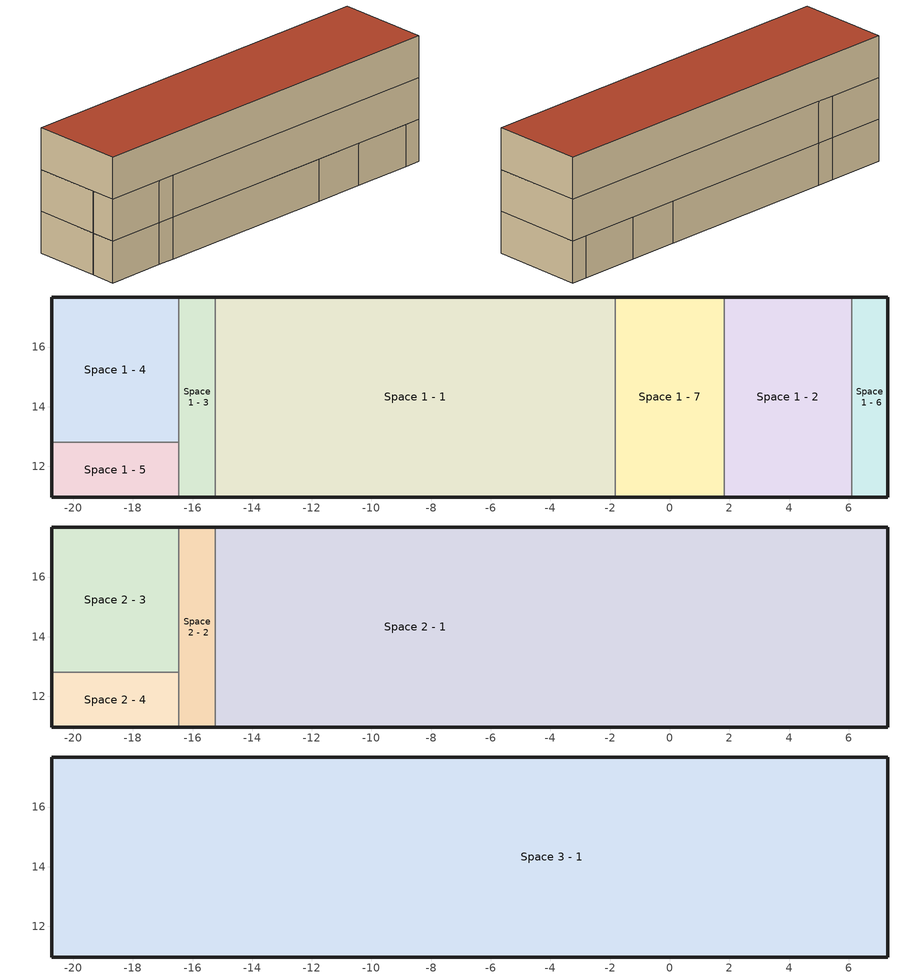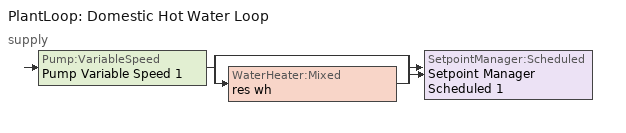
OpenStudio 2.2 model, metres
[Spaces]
Space 1 - 3
 floor ground: -15.24,10.97 -16.46,10.97 -16.46,12.8 -16.46,17.68 -15.24,17.68 z0
 wall outside: -16.46,10.97 -15.24,10.97 / -15.24,17.68 -16.46,17.68 z0:3
 wall to Space 1 - 1: -15.24,10.97 -15.24,17.68 z0:3
 wall to Space 1 - 4: -16.46,17.68 -16.46,12.8 z0:3
 wall to Space 1 - 5: -16.46,12.8 -16.46,10.97 z0:3
Space 1 - 4
 floor ground: -16.46,12.8 -20.73,12.8 -20.73,17.68 -16.46,17.68 z0
 wall outside: -16.46,17.68 -20.73,17.68 -20.73,12.8 z0:3
 wall to Space 1 - 5: -20.73,12.8 -16.46,12.8 z0:3
Space 1 - 5
 floor ground: -16.46,10.97 -20.73,10.97 -20.73,12.8 -16.46,12.8 z0
 wall outside: -20.73,12.8 -20.73,10.97 -16.46,10.97 z0:3
Space 1 - 2
 floor ground: 1.83,17.68 6.1,17.68 6.1,10.97 1.83,10.97 z0
 wall outside: 1.83,10.97 6.1,10.97 / 6.1,17.68 1.83,17.68 z0:3
 wall to Space 1 - 7: 1.83,17.68 1.83,10.97 z0:3
 wall to Space 1 - 6: 6.1,10.97 6.1,17.68 z0:3
Space 1 - 7
 floor ground: 1.83,10.97 -1.83,10.97 -1.83,17.68 1.83,17.68 z0
 wall outside: -1.83,10.97 1.83,10.97 / 1.83,17.68 -1.83,17.68 z0:3
 wall to Space 1 - 1: -1.83,17.68 -1.83,10.97 z0:3
Space 1 - 6
 floor ground: 6.1,17.68 7.32,17.68 7.32,10.97 6.1,10.97 z0
 wall outside: 6.1,10.97 7.32,10.97 7.32,17.68 6.1,17.68 z0:3
Space 1 - 1
 floor ground: -1.83,10.97 -15.24,10.97 -15.24,17.68 -1.83,17.68 z0
 wall outside: -1.83,17.68 -15.24,17.68 / -15.24,10.97 -1.83,10.97 z0:3
Space 2 - 2
 floor to Space 1 - 3: -15.24,10.97 -16.46,10.97 -16.46,12.8 -16.46,17.68 -15.24,17.68 z3
 wall outside: -16.46,10.97 -15.24,10.97 / -15.24,17.68 -16.46,17.68 z3:6
 wall to Space 2 - 4: -16.46,12.8 -16.46,10.97 z3:6
 wall to Space 2 - 3: -16.46,17.68 -16.46,12.8 z3:6
 wall to Space 2 - 1: -15.24,10.97 -15.24,17.68 z3:6
Space 2 - 1
 floor to Space 1 - 2: 6.1,17.68 6.1,10.97 1.83,10.97 1.83,17.68 z3
 floor to Space 1 - 1: -1.83,17.68 -1.83,10.97 -15.24,10.97 -15.24,17.68 z3
 floor to Space 1 - 6: 7.32,17.68 7.32,10.97 6.1,10.97 6.1,17.68 z3
 floor to Space 1 - 7: 1.83,17.68 1.83,10.97 -1.83,10.97 -1.83,17.68 z3
 wall outside: -15.24,10.97 7.32,10.97 7.32,17.68 -15.24,17.68 z3:6
Space 2 - 4
 floor to Space 1 - 5: -16.46,10.97 -20.73,10.97 -20.73,12.8 -16.46,12.8 z3
 wall outside: -20.73,12.8 -20.73,10.97 -16.46,10.97 z3:6
 wall to Space 2 - 3: -16.46,12.8 -20.73,12.8 z3:6
Space 2 - 3
 floor to Space 1 - 4: -16.46,12.8 -20.73,12.8 -20.73,17.68 -16.46,17.68 z3
 wall outside: -16.46,17.68 -20.73,17.68 -20.73,12.8 z3:6
Space 3 - 1
 floor to Space 2 - 1: 7.32,17.68 7.32,10.97 -15.24,10.97 -15.24,17.68 z6
 floor to Space 2 - 2: -15.24,17.68 -15.24,10.97 -16.46,10.97 -16.46,17.68 z6
 floor to Space 2 - 3: -16.46,17.68 -16.46,12.8 -20.73,12.8 -20.73,17.68 z6
 floor to Space 2 - 4: -16.46,12.8 -16.46,10.97 -20.73,10.97 -20.73,12.8 z6
 wall outside: -20.73,10.97 7.32,10.97 7.32,17.68 -20.73,17.68 -20.73,10.97 z6:9
 roof outside: 7.32,17.68 -20.73,17.68 -20.73,10.97 7.32,10.97 z9
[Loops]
PlantLoop 'Domestic Hot Water Loop'
 supply: Pump:VariableSpeed 'Pump Variable Speed 1' > split
  | bypass
  | WaterHeater:Mixed 'res wh'
  join > SetpointManager:Scheduled 'Setpoint Manager Scheduled 1'
[Building]
Building: Standards Number of Above Ground Stories=2; Standards Building Type=singlefamilydetached
[Site]
Denver Intl Ap_CO_USA: Latitude {deg}=39.83; Longitude {deg}=-104.65; Time Zone {hr}=-7; Elevation {m}=1650
[ClimateZones]
Climate Zone Institution Name 2=Building America; Climate Zone Document Year 2=0; Climate Zone Value 2=Cold
[Site:WaterMainsTemperature]
Calculation Method=Correlation; Annual Average Outdoor Air Temperature {C}=10.8753; Maximum Difference In Monthly Average Outdoor Air Temperatures {deltaC}=23.1524
[Site:GroundTemperature:BuildingSurface]
6.71221, 4.9416, 4.79814, 5.63626, 9.00496, 12.3608, 15.2732, 17.1228, 17.2883, 15.7979, 12.9685, 9.71588
[Site:GroundTemperature:Deep]
10.8753, 10.8753, 10.8753, 10.8753, 10.8753, 10.8753, 10.8753, 10.8753, 10.8753, 10.8753, 10.8753, 10.8753
[Space] Building Unit=unit 1
Name | Space Type | Building Story | Thermal Zone
Space 1 - 3 | living | Story 1 | hallway 1 zone
Space 2 - 2 | living | Story 2 | hallway 2 zone
Space 2 - 1 | living | Story 2 | living 2 zone
Space 1 - 4 | bedroom | Story 1 | bedroom 1 zone
Space 1 - 5 | bathroom | Story 1 | bathroom 1 zone
Space 1 - 2 | garage | Story 1 | garage zone
Space 2 - 4 | bathroom | Story 2 | bathroom 2 zone
Space 1 - 7 | kitchen | Story 1 | kitchen zone
Space 1 - 6 | laundry room | Story 1 | laundry 1 zone
Space 3 - 1 | attic | Story 3 | attic zone
Space 1 - 1 | living | Story 1 | living 1 zone
Space 2 - 3 | bedroom | Story 2 | bedroom 2 zone
[ThermalZone] Use Ideal Air Loads=No
hallway 1 zone; hallway 2 zone; living 2 zone; bedroom 1 zone; bathroom 1 zone; garage zone; bathroom 2 zone; kitchen zone; laundry 1 zone; attic zone; living 1 zone; bedroom 2 zone
[Sizing:Zone] Zone Cooling Design Supply Air Temperature Input Method=SupplyAirTemperature; Zone Cooling Design Supply Air Temperature {C}=14; Zone Cooling Design Supply Air Temperature Difference {deltaC}=11.11; Zone Heating Design Supply Air Temperature Input Method=SupplyAirTemperature; Zone Heating Design Supply Air Temperature {C}=40; Zone Heating Design Supply Air Temperature Difference {deltaC}=11.11; Zone Cooling Design Supply Air Humidity Ratio {kg-H2O/kg-air}=0.0085; Zone Heating Design Supply Air Humidity Ratio {kg-H2O/kg-air}=0.008; Cooling Design Air Flow Method=DesignDay; Heating Design Air Flow Method=DesignDay; Account for Dedicated Outdoor Air System=No; Dedicated Outdoor Air System Control Strategy=NeutralSupplyAir; Dedicated Outdoor Air Low Setpoint Temperature for Design {C}=autosize; Dedicated Outdoor Air High Setpoint Temperature for Design {C}=autosize
hallway 1 zone; hallway 2 zone; living 2 zone; bedroom 1 zone; bathroom 1 zone; garage zone; bathroom 2 zone; kitchen zone; laundry 1 zone; attic zone; living 1 zone; bedroom 2 zone
[SpaceType]
Name | Standards Space Type
living | living
bedroom | bedroom
bathroom | bathroom
garage | garage
kitchen | kitchen
laundry room | laundry room
attic | attic
[BuildingStory]
Story 1; Story 2; Story 3
[BuildingUnit]
unit 1: Building Unit Feature Name 1=SizingInfoGarageFracUnderFinishedSpace; Building Unit Feature Data Type 1=Double; Building Unit Feature Value 1=0.5; Building Unit Feature Name 2=NumberOfBedrooms; Building Unit Feature Data Type 2=Integer; Building Unit Feature Value 2=2; Building Unit Feature Name 3=NumberOfBathrooms; Building Unit Feature Data Type 3=Double; Building Unit Feature Value 3=2; Building Unit Feature Name 4=DHWSchedIndex; Building Unit Feature Data Type 4=Integer; Building Unit Feature Value 4=0
[PlantLoop]
Domestic Hot Water Loop: Glycol Concentration=0; Maximum Loop Flow Rate {m3/s}=0.01; Plant Loop Volume {m3}=0.003; Load Distribution Scheme=Optimal
[Sizing:Plant]
Domestic Hot Water Loop: Loop Type=Heating; Design Loop Exit Temperature {C}=52.6667; Loop Design Temperature Difference {deltaC}=5.55556; Sizing Option=NonCoincident; Zone Timesteps in Averaging Window=1; Coincident Sizing Factor Mode=None
[Pump:VariableSpeed]
Pump Variable Speed 1: Rated Flow Rate {m3/s}=0.01; Rated Pump Head {Pa}=1; Rated Power Consumption {W}=0; Motor Efficiency=1; Fraction of Motor Inefficiencies to Fluid Stream=0; Coefficient 1 of the Part Load Performance Curve=0; Coefficient 2 of the Part Load Performance Curve=1; Coefficient 3 of the Part Load Performance Curve=0; Coefficient 4 of the Part Load Performance Curve=0; Pump Control Type=Intermittent
[SetpointManager:Scheduled]
Setpoint Manager Scheduled 1: Control Variable=Temperature; Schedule=dhw temp
[WaterHeater:Mixed]
res wh: Tank Volume {m3}=0.107884; Setpoint Temperature Schedule=WH Setpoint Temp; Deadband Temperature Difference {deltaC}=2; Maximum Temperature Limit {C}=99; Heater Control Type=Cycle; Heater Maximum Capacity {W}=11722.8; Heater Minimum Capacity {W}=0; Heater Fuel Type=NaturalGas; Heater Thermal Efficiency=0.773298; Off Cycle Parasitic Fuel Consumption Rate {W}=0; Off Cycle Parasitic Fuel Type=Electricity; Off Cycle Parasitic Heat Fraction to Tank=0; On Cycle Parasitic Fuel Consumption Rate {W}=0; On Cycle Parasitic Fuel Type=Electricity; On Cycle Parasitic Heat Fraction to Tank=0; Ambient Temperature Indicator=ThermalZone; Ambient Temperature Thermal Zone=hallway 2 zone; Off Cycle Loss Coefficient to Ambient Temperature {W/K}=4.15715; Off Cycle Loss Fraction to Thermal Zone=0.64; On Cycle Loss Coefficient to Ambient Temperature {W/K}=4.15715; On Cycle Loss Fraction to Thermal Zone=1; Use Side Effectiveness=1; Source Side Effectiveness=1; Use Side Design Flow Rate {m3/s}=autosize; Source Side Design Flow Rate {m3/s}=autosize; Indirect Water Heating Recovery Time {hr}=1.5
[Schedule:Constant] Value=52.6667
dhw temp; WH Setpoint Temp
